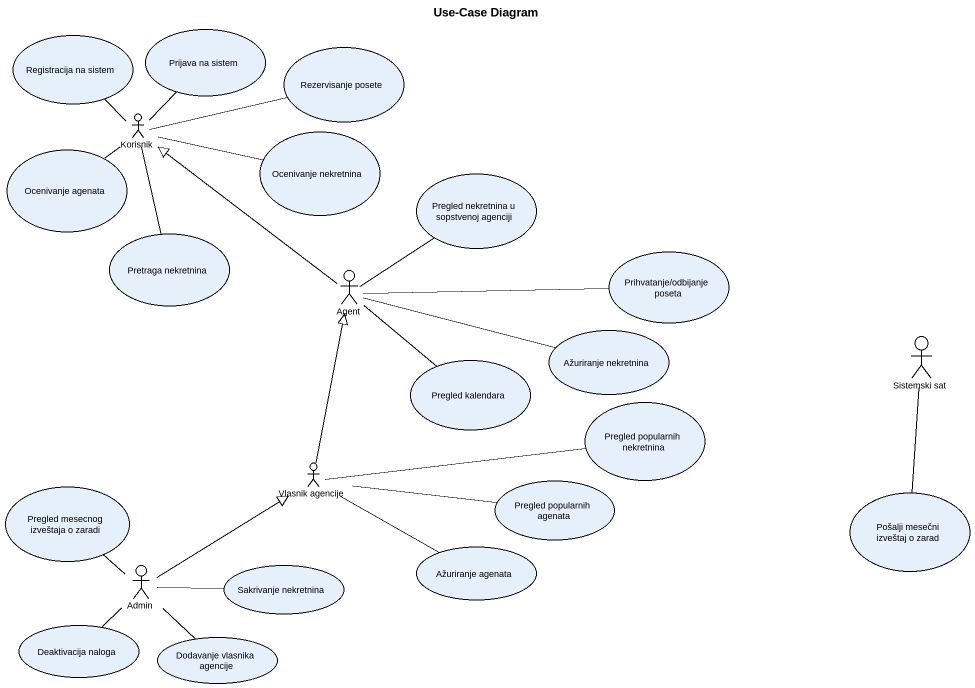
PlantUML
@startuml
title Use-Case Diagram
usecase "Registracija na sistem" as Registracija_na_sistem
usecase "Prijava na sistem" as Prijava_na_sistem
usecase "Rezervisanje posete" as Rezervisanje_posete
actor Korisnik
usecase "Ocenivanje nekretnina" as Ocenivanje_nekretnina
usecase "Ocenivanje agenata" as Ocenivanje_agenata
usecase "Pregled nekretnina u sopstvenoj agenciji" as Pregled_nekretnina_u
usecase "Pretraga nekretnina" as Pretraga_nekretnina
usecase "Prihvatanje/odbijanje poseta" as Prihvatanje_odbijanje_poseta
actor "Agent" as Agent_
usecase "Ažuriranje nekretnina" as Ažuriranje_nekretnina
usecase "Pregled kalendara" as Pregled_kalendara
actor "Sistemski sat" as Sistemski_sat
usecase "Pregled popularnih nekretnina" as Pregled_popularnih
usecase "Pregled mesecnog izveštaja o zaradi" as Pregled_mesecnog_izveštaja
actor "Vlasnik agencije" as Vlasnik_agencije
usecase "Pregled popularnih agenata" as Pregled_popularnih_agenata
usecase "Pošalji mesečni izveštaj o zarad" as Pošalji_mesečni_izveštaj_o
actor Admin
usecase "Sakrivanje nekretnina" as Sakrivanje_nekretnina
usecase "Ažuriranje agenata" as Ažuriranje_agenata
usecase "Deaktivacija naloga" as Deaktivacija_naloga
usecase "Dodavanje vlasnika agencije" as Dodavanje_vlasnika_agencije
Korisnik -up- Registracija_na_sistem
Korisnik -up- Prijava_na_sistem
Korisnik -right- Rezervisanje_posete
Korisnik -right- Ocenivanje_nekretnina
Korisnik -- Ocenivanje_agenata
Korisnik -- Pretraga_nekretnina
Agent_ -up-|> Korisnik
Agent_ -up- Pregled_nekretnina_u
Agent_ -right- Prihvatanje_odbijanje_poseta
Agent_ -right- Ažuriranje_nekretnina
Agent_ -- Pregled_kalendara
Pregled_mesecnog_izveštaja -- Admin
Vlasnik_agencije -up-|> Agent_
Vlasnik_agencije -right- Pregled_popularnih
Vlasnik_agencije -right- Pregled_popularnih_agenata
Vlasnik_agencije -right- Ažuriranje_agenata
Pošalji_mesečni_izveštaj_o -up- Sistemski_sat
Admin -up-|> Vlasnik_agencije
Admin -right- Sakrivanje_nekretnina
Admin -- Deaktivacija_naloga
Admin -- Dodavanje_vlasnika_agencije
@enduml
